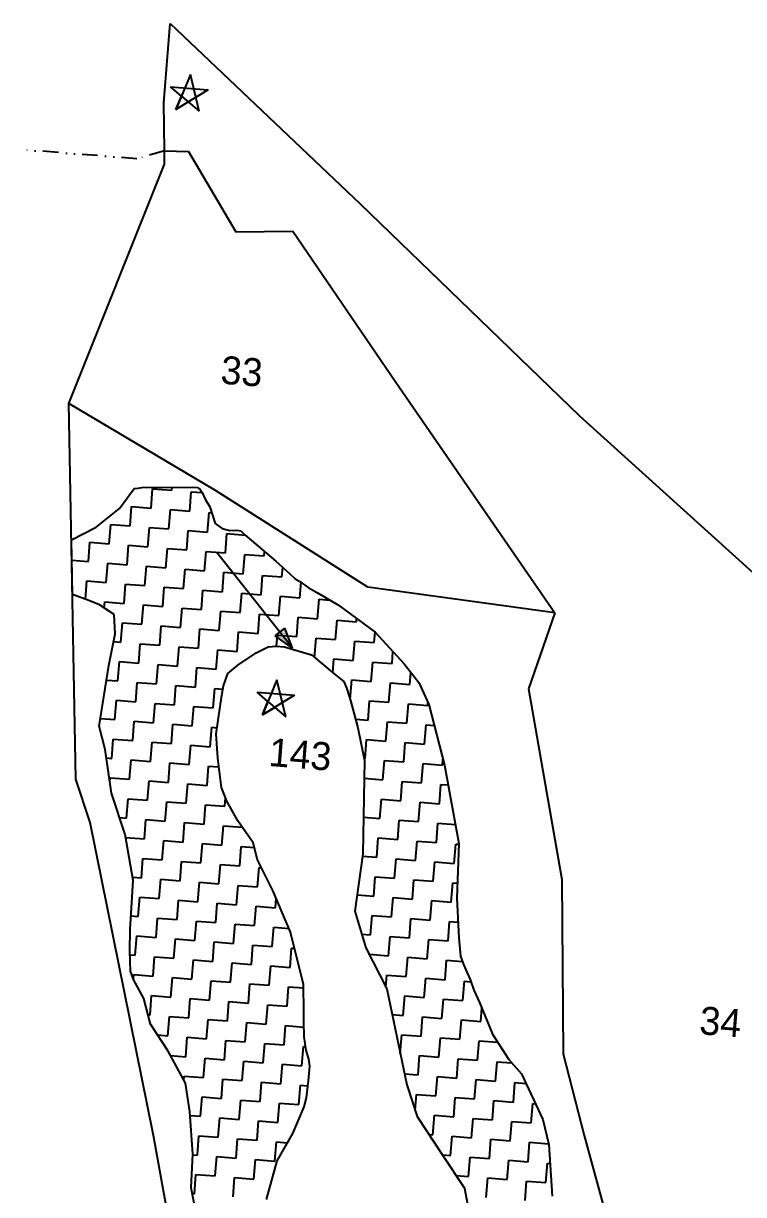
# Model space of a CAD drawing. Header units: metres. Extents: x 292752 to 294952, y 2098977 to 2102453.
# Drawn here: x 294153.1 to 294385.6, y 2102075.6 to 2102453.5 of the extents above; entities that cross this region are included whole.
import ezdxf
from ezdxf.enums import TextEntityAlignment as Align

# ---------------------------------------------------------------- set-up
doc = ezdxf.new("R2010")
doc.units = ezdxf.units.M
doc.linetypes.add('DIVIDE', pattern=[1.25, 0.5, -0.25, 0, -0.25, 0, -0.25])
for name, color, linetype in [('POLY_HATCH', 12, 'Continuous'), ('POLY_PARCEL', 6, 'Continuous'), ('TEXT_MAPIN', 7, 'Continuous'), ('TEXT_PARCEL', 7, 'Continuous'), ('V_BOUND_LINE', 7, 'Continuous'), ('V_DIVIDE_LINE', 7, 'DIVIDE')]:
    doc.layers.add(name, color=color, linetype=linetype)
doc.styles.add('TEXT_MAP', font='', dxfattribs={"height": 2.5})
doc.styles.get('TEXT_MAP').set_extended_font_data('Kruti Dev 050')

msp = doc.modelspace()

# ---------------------------------------------------------------- hatches: boundary and pattern name
h = msp.add_hatch(color=256)
h.paths.add_polyline_path([(294235.97, 2102257.11), (294234.4, 2102255.86), (294240.05, 2102251.97)])
h.paths.add_polyline_path([(294240.05, 2102251.97), (294237.54, 2102258.36), (294235.97, 2102257.11)])

# ---------------------------------------------------------------- linework, layer by layer
for p, q in [((294207.05, 2102436.98), (294202.37, 2102425.72)), ((294209.88, 2102425.13), (294207.05, 2102436.98)), ((294200.62, 2102433.04), (294212.77, 2102432.09)), ((294204.15, 2102430.03), (294200.62, 2102433.04)), ((294212.77, 2102432.09), (294202.37, 2102425.72)), ((294202.37, 2102425.72), (294204.15, 2102430.03)), ((294202.37, 2102425.72), (294206.35, 2102428.15)), ((294204.15, 2102430.03), (294206.35, 2102428.15)), ((294206.35, 2102428.15), (294209.88, 2102425.13)), ((294240.05, 2102251.97), (294215.45, 2102282.93)), ((294234.4, 2102255.86), (294237.54, 2102258.36)), ((294240.05, 2102251.97), (294237.54, 2102258.36)), ((294240.05, 2102251.97), (294234.4, 2102255.86)), ((294234.99, 2102241.66), (294230.32, 2102230.4)), ((294237.83, 2102229.81), (294234.99, 2102241.66)), ((294228.57, 2102237.72), (294240.71, 2102236.77)), ((294232.1, 2102234.71), (294228.57, 2102237.72)), ((294240.71, 2102236.77), (294230.31, 2102230.4)), ((294230.31, 2102230.4), (294232.1, 2102234.71)), ((294230.32, 2102230.4), (294234.29, 2102232.83)), ((294232.1, 2102234.71), (294234.29, 2102232.83)), ((294234.29, 2102232.83), (294237.83, 2102229.81))]:
    msp.add_line(p, q)
at = {"layer": 'POLY_HATCH'}
for p, q in [((294184.15, 2102296.94), (294188.93, 2102303.42)), ((294188.93, 2102303.42), (294190.12, 2102303.56)), ((294190.12, 2102303.56), (294192.04, 2102303.89)), ((294192.04, 2102303.89), (294197.23, 2102303.71)), ((294197.23, 2102303.71), (294207.65, 2102303.84)), ((294207.65, 2102303.84), (294209.3, 2102303.71)), ((294209.3, 2102303.71), (294210.2, 2102303.16)), ((294210.2, 2102303.16), (294210.84, 2102302.17)), ((294210.84, 2102302.17), (294211.85, 2102299.96)), ((294211.85, 2102299.96), (294213.31, 2102297.48)), ((294176.58, 2102290.92), (294184.15, 2102296.94)), ((294213.31, 2102297.48), (294215.01, 2102292.14)), ((294215.01, 2102292.14), (294217.26, 2102290.54)), ((294168.65, 2102286.89), (294176.58, 2102290.92)), ((294217.26, 2102290.54), (294219.81, 2102289.87)), ((294219.81, 2102289.87), (294221.94, 2102289.94)), ((294221.94, 2102289.94), (294223.35, 2102289.83)), ((294223.35, 2102289.83), (294224.67, 2102288.54)), ((294224.67, 2102288.54), (294234.64, 2102279.95)), ((294168.99, 2102269.28), (294168.65, 2102286.89)), ((294234.64, 2102279.95), (294239.07, 2102276.05)), ((294239.07, 2102276.05), (294240.82, 2102274.26)), ((294240.82, 2102274.26), (294242.41, 2102273.42)), ((294242.41, 2102273.42), (294245.1, 2102271.55)), ((294174.27, 2102267.34), (294168.99, 2102269.28)), ((294245.1, 2102271.55), (294248.27, 2102269.65)), ((294248.27, 2102269.65), (294254.83, 2102265.82)), ((294177.66, 2102265.91), (294174.27, 2102267.34)), ((294182.47, 2102262.8), (294177.66, 2102265.91)), ((294254.83, 2102265.82), (294266.68, 2102257.08)), ((294182.76, 2102256.58), (294182.47, 2102262.8)), ((294180.77, 2102246.33), (294182.76, 2102256.58)), ((294266.68, 2102257.08), (294276.05, 2102246.88)), ((294222.38, 2102246.45), (294228.29, 2102250.45)), ((294228.29, 2102250.45), (294230.23, 2102251.42)), ((294230.23, 2102251.42), (294232.17, 2102252.38)), ((294232.17, 2102252.38), (294234.79, 2102252.55)), ((294234.79, 2102252.55), (294237.39, 2102252.34)), ((294237.39, 2102252.34), (294246.13, 2102249.79)), ((294246.13, 2102249.79), (294253.47, 2102243.62)), ((294276.05, 2102246.88), (294280.78, 2102240.83)), ((294177.57, 2102226.72), (294180.77, 2102246.33)), ((294217.75, 2102239.73), (294219.19, 2102243.72)), ((294219.19, 2102243.72), (294222.38, 2102246.45)), ((294253.47, 2102243.62), (294256.63, 2102241.14)), ((294217.15, 2102236.8), (294217.75, 2102239.73)), ((294256.63, 2102241.14), (294257.57, 2102238.83)), ((294280.78, 2102240.83), (294284.01, 2102233.71)), ((294215.42, 2102224.27), (294217.15, 2102236.8)), ((294257.57, 2102238.83), (294258.76, 2102235.01)), ((294258.76, 2102235.01), (294261.05, 2102226.26)), ((294284.01, 2102233.71), (294289.09, 2102214.15)), ((294179.58, 2102219.23), (294177.57, 2102226.72)), ((294215.91, 2102216.41), (294215.42, 2102224.27)), ((294261.05, 2102226.26), (294263.2, 2102215.66)), ((294181.54, 2102205.12), (294179.58, 2102219.23)), ((294217.04, 2102207.01), (294215.91, 2102216.41)), ((294263.2, 2102215.66), (294262.68, 2102185.52)), ((294289.09, 2102214.15), (294293.73, 2102188.95)), ((294185.97, 2102191.85), (294181.54, 2102205.12)), ((294218.83, 2102202.57), (294217.04, 2102207.01)), ((294222.35, 2102196.25), (294218.83, 2102202.57)), ((294227.32, 2102189.07), (294222.35, 2102196.25)), ((294188.58, 2102176.98), (294185.97, 2102191.85)), ((294228.66, 2102183.69), (294227.32, 2102189.07)), ((294293.73, 2102188.95), (294293.04, 2102171.27)), ((294233.66, 2102173.74), (294228.66, 2102183.69)), ((294262.68, 2102185.52), (294260.11, 2102167.1)), ((294187.58, 2102161.21), (294188.58, 2102176.98)), ((294239.41, 2102160.32), (294233.66, 2102173.74)), ((294293.04, 2102171.27), (294293.73, 2102158.52)), ((294260.11, 2102167.1), (294263.65, 2102155.27)), ((294187.49, 2102154.12), (294187.58, 2102161.21)), ((294243.61, 2102143.39), (294239.41, 2102160.32)), ((294293.73, 2102158.52), (294294.21, 2102152.57)), ((294187.7, 2102147.72), (294187.49, 2102154.12)), ((294263.65, 2102155.27), (294270.44, 2102142.06)), ((294294.21, 2102152.57), (294295.18, 2102149.89)), ((294295.18, 2102149.89), (294296.39, 2102147.19)), ((294188.67, 2102145.04), (294187.7, 2102147.72)), ((294191.97, 2102138.87), (294188.67, 2102145.04)), ((294296.39, 2102147.19), (294297.4, 2102144.98)), ((294297.4, 2102144.98), (294298.55, 2102141.58)), ((294243.67, 2102134.59), (294243.61, 2102143.39)), ((294270.44, 2102142.06), (294276.93, 2102111)), ((294298.55, 2102141.58), (294300.37, 2102137.65)), ((294194.16, 2102130.65), (294191.97, 2102138.87)), ((294300.37, 2102137.65), (294304.53, 2102127.39)), ((294243.67, 2102131.32), (294243.67, 2102134.59)), ((294199.86, 2102121.92), (294194.16, 2102130.65)), ((294243.79, 2102126.53), (294243.67, 2102131.32)), ((294244.46, 2102122.2), (294243.79, 2102126.53)), ((294304.53, 2102127.39), (294309.8, 2102119.17)), ((294205.43, 2102111.55), (294199.86, 2102121.92)), ((294245.24, 2102119.37), (294244.46, 2102122.2)), ((294245.56, 2102117.08), (294245.24, 2102119.37)), ((294309.8, 2102119.17), (294313.93, 2102114.59)), ((294245.19, 2102112.34), (294245.56, 2102117.08)), ((294313.93, 2102114.59), (294320.82, 2102099.85)), ((294206.84, 2102102.45), (294205.43, 2102111.55)), ((294244.51, 2102106.86), (294245.19, 2102112.34)), ((294276.93, 2102111), (294280.27, 2102100.87)), ((294243.77, 2102103.9), (294244.51, 2102106.86)), ((294240.08, 2102095.39), (294243.77, 2102103.9)), ((294207.88, 2102088.65), (294206.84, 2102102.45)), ((294280.27, 2102100.87), (294288.59, 2102088.29)), ((294320.82, 2102099.85), (294322.79, 2102091.77)), ((294235.1, 2102086.48), (294240.08, 2102095.39)), ((294322.79, 2102091.77), (294323.84, 2102075.13)), ((294207.31, 2102077.87), (294207.88, 2102088.65)), ((294288.59, 2102088.29), (294295.58, 2102077.68)), ((294231.61, 2102074.04), (294235.1, 2102086.48)), ((294208.97, 2102068.99), (294207.31, 2102077.87)), ((294295.58, 2102077.68), (294297.67, 2102066.33))]:
    msp.add_line(p, q, dxfattribs=at)
at = {"layer": 'POLY_HATCH', "linetype": 'Continuous'}
for p, q in [((294194.34, 2102297.12), (294194.84, 2102303.37)), ((294194.84, 2102303.37), (294201.09, 2102302.88)), ((294201.09, 2102302.88), (294201.16, 2102303.76)), ((294206.84, 2102296.13), (294207.34, 2102302.38)), ((294207.34, 2102302.38), (294210.87, 2102302.1)), ((294187.6, 2102291.36), (294188.09, 2102297.61)), ((294188.09, 2102297.61), (294194.34, 2102297.12)), ((294200.1, 2102290.37), (294200.59, 2102296.62)), ((294200.59, 2102296.62), (294206.84, 2102296.13)), ((294212.6, 2102289.39), (294213.09, 2102295.64)), ((294213.09, 2102295.64), (294213.92, 2102295.57)), ((294180.86, 2102285.6), (294181.35, 2102291.85)), ((294181.35, 2102291.85), (294187.6, 2102291.36)), ((294193.36, 2102284.62), (294193.85, 2102290.87)), ((294193.85, 2102290.87), (294200.1, 2102290.37)), ((294205.86, 2102283.63), (294206.35, 2102289.88)), ((294206.35, 2102289.88), (294212.6, 2102289.39)), ((294218.36, 2102282.64), (294218.85, 2102288.89)), ((294218.85, 2102288.89), (294224.8, 2102288.42)), ((294174.11, 2102279.85), (294174.61, 2102286.1)), ((294174.61, 2102286.1), (294180.86, 2102285.6)), ((294186.61, 2102278.86), (294187.11, 2102285.11)), ((294187.11, 2102285.11), (294193.36, 2102284.62)), ((294199.11, 2102277.87), (294199.61, 2102284.12)), ((294199.61, 2102284.12), (294205.86, 2102283.63)), ((294211.61, 2102276.89), (294212.11, 2102283.14)), ((294212.11, 2102283.14), (294218.36, 2102282.64)), ((294224.11, 2102275.9), (294224.61, 2102282.15)), ((294224.61, 2102282.15), (294230.86, 2102281.66)), ((294230.86, 2102281.66), (294230.97, 2102283.11)), ((294168.78, 2102280.27), (294174.11, 2102279.85)), ((294179.87, 2102273.1), (294180.36, 2102279.35)), ((294180.36, 2102279.35), (294186.61, 2102278.86)), ((294192.37, 2102272.12), (294192.86, 2102278.37)), ((294192.86, 2102278.37), (294199.11, 2102277.87)), ((294204.87, 2102271.13), (294205.36, 2102277.38)), ((294205.36, 2102277.38), (294211.61, 2102276.89)), ((294236.62, 2102274.91), (294236.86, 2102277.99)), ((294173.16, 2102267.75), (294173.62, 2102273.6)), ((294173.62, 2102273.6), (294179.87, 2102273.1)), ((294217.37, 2102270.14), (294217.86, 2102276.39)), ((294217.86, 2102276.39), (294224.11, 2102275.9)), ((294229.87, 2102269.16), (294230.37, 2102275.41)), ((294230.37, 2102275.41), (294236.62, 2102274.91)), ((294242.37, 2102268.17), (294242.77, 2102273.17)), ((294185.63, 2102266.36), (294186.12, 2102272.61)), ((294186.12, 2102272.61), (294192.37, 2102272.12)), ((294198.13, 2102265.37), (294198.62, 2102271.62)), ((294198.62, 2102271.62), (294204.87, 2102271.13)), ((294210.63, 2102264.39), (294211.12, 2102270.64)), ((294211.12, 2102270.64), (294217.37, 2102270.14)), ((294223.13, 2102263.4), (294223.62, 2102269.65)), ((294223.62, 2102269.65), (294229.87, 2102269.16)), ((294179.22, 2102264.9), (294179.38, 2102266.85)), ((294179.38, 2102266.85), (294185.63, 2102266.36)), ((294191.38, 2102259.62), (294191.88, 2102265.87)), ((294191.88, 2102265.87), (294198.13, 2102265.37)), ((294235.63, 2102262.41), (294236.12, 2102268.66)), ((294236.12, 2102268.66), (294242.37, 2102268.17)), ((294248.13, 2102261.43), (294248.62, 2102267.68)), ((294248.62, 2102267.68), (294252.11, 2102267.4)), ((294203.88, 2102258.63), (294204.38, 2102264.88)), ((294204.38, 2102264.88), (294210.63, 2102264.39)), ((294216.38, 2102257.64), (294216.88, 2102263.89)), ((294216.88, 2102263.89), (294223.13, 2102263.4)), ((294228.89, 2102256.66), (294229.38, 2102262.91)), ((294229.38, 2102262.91), (294235.63, 2102262.41)), ((294241.39, 2102255.67), (294241.88, 2102261.92)), ((294241.88, 2102261.92), (294248.13, 2102261.43)), ((294184.64, 2102253.86), (294185.13, 2102260.11)), ((294185.13, 2102260.11), (294191.38, 2102259.62)), ((294197.14, 2102252.87), (294197.63, 2102259.12)), ((294197.63, 2102259.12), (294203.88, 2102258.63)), ((294209.64, 2102251.89), (294210.13, 2102258.14)), ((294210.13, 2102258.14), (294216.38, 2102257.64)), ((294253.89, 2102254.68), (294254.38, 2102260.93)), ((294254.38, 2102260.93), (294260.63, 2102260.44)), ((294260.63, 2102260.44), (294260.71, 2102261.48)), ((294182.27, 2102254.05), (294184.64, 2102253.86)), ((294222.14, 2102250.9), (294222.63, 2102257.15)), ((294222.63, 2102257.15), (294228.89, 2102256.66)), ((294234.85, 2102252.54), (294235.14, 2102256.16)), ((294235.14, 2102256.16), (294241.39, 2102255.67)), ((294247.14, 2102248.94), (294247.64, 2102255.18)), ((294247.64, 2102255.18), (294253.89, 2102254.68)), ((294259.64, 2102247.94), (294260.14, 2102254.19)), ((294260.14, 2102254.19), (294266.39, 2102253.7)), ((294266.39, 2102253.7), (294266.66, 2102257.1)), ((294190.4, 2102247.12), (294190.89, 2102253.37)), ((294190.89, 2102253.37), (294197.14, 2102252.87)), ((294202.9, 2102246.13), (294203.39, 2102252.38)), ((294203.39, 2102252.38), (294209.64, 2102251.89)), ((294215.4, 2102245.14), (294215.89, 2102251.39)), ((294215.89, 2102251.39), (294222.14, 2102250.9)), ((294272.14, 2102246.95), (294272.45, 2102250.8)), ((294183.65, 2102241.36), (294184.15, 2102247.61)), ((294184.15, 2102247.61), (294190.4, 2102247.12)), ((294196.15, 2102240.37), (294196.65, 2102246.62)), ((294196.65, 2102246.62), (294202.9, 2102246.13)), ((294253.04, 2102243.98), (294253.39, 2102248.43)), ((294253.39, 2102248.43), (294259.64, 2102247.94)), ((294265.4, 2102241.2), (294265.89, 2102247.45)), ((294265.89, 2102247.45), (294272.14, 2102246.95)), ((294208.65, 2102239.38), (294209.15, 2102245.64)), ((294209.15, 2102245.64), (294215.4, 2102245.14)), ((294277.9, 2102240.21), (294278.21, 2102244.12)), ((294180.01, 2102241.65), (294183.65, 2102241.36)), ((294189.41, 2102234.61), (294189.9, 2102240.86)), ((294189.9, 2102240.86), (294196.15, 2102240.37)), ((294201.91, 2102233.63), (294202.4, 2102239.88)), ((294202.4, 2102239.88), (294208.65, 2102239.38)), ((294258.66, 2102235.44), (294259.15, 2102241.69)), ((294259.15, 2102241.69), (294265.4, 2102241.2)), ((294271.16, 2102234.45), (294271.65, 2102240.7)), ((294271.65, 2102240.7), (294277.9, 2102240.21)), ((294214.41, 2102232.64), (294214.9, 2102238.89)), ((294214.9, 2102238.89), (294217.54, 2102238.68)), ((294258.62, 2102235.44), (294258.66, 2102235.44)), ((294182.67, 2102228.86), (294183.16, 2102235.11)), ((294183.16, 2102235.11), (294189.41, 2102234.61)), ((294195.17, 2102227.87), (294195.66, 2102234.12)), ((294195.66, 2102234.12), (294201.91, 2102233.63)), ((294207.67, 2102226.88), (294208.16, 2102233.13)), ((294208.16, 2102233.13), (294214.41, 2102232.64)), ((294264.41, 2102228.7), (294264.91, 2102234.95)), ((294264.91, 2102234.95), (294271.16, 2102234.45)), ((294276.92, 2102227.71), (294277.41, 2102233.96)), ((294277.41, 2102233.96), (294283.66, 2102233.47)), ((294283.66, 2102233.47), (294283.73, 2102234.33)), ((294177.98, 2102229.23), (294182.67, 2102228.86)), ((294188.42, 2102222.11), (294188.92, 2102228.36)), ((294188.92, 2102228.36), (294195.17, 2102227.87)), ((294260.33, 2102229.02), (294264.41, 2102228.7)), ((294270.17, 2102221.95), (294270.66, 2102228.2)), ((294270.66, 2102228.2), (294276.92, 2102227.71)), ((294200.92, 2102221.13), (294201.42, 2102227.38)), ((294201.42, 2102227.38), (294207.67, 2102226.88)), ((294213.42, 2102220.14), (294213.92, 2102226.39)), ((294213.92, 2102226.39), (294215.69, 2102226.25)), ((294282.67, 2102220.96), (294283.17, 2102227.22)), ((294283.17, 2102227.22), (294285.75, 2102227.01)), ((294181.68, 2102216.36), (294182.17, 2102222.61)), ((294182.17, 2102222.61), (294188.42, 2102222.11)), ((294194.18, 2102215.37), (294194.67, 2102221.62)), ((294194.67, 2102221.62), (294200.92, 2102221.13)), ((294206.68, 2102214.38), (294207.17, 2102220.63)), ((294207.17, 2102220.63), (294213.42, 2102220.14)), ((294263.43, 2102216.19), (294263.92, 2102222.44)), ((294263.92, 2102222.44), (294270.17, 2102221.95)), ((294275.93, 2102215.21), (294276.42, 2102221.46)), ((294276.42, 2102221.46), (294282.67, 2102220.96)), ((294179.96, 2102216.49), (294181.68, 2102216.36)), ((294187.44, 2102209.61), (294187.93, 2102215.86)), ((294187.93, 2102215.86), (294194.18, 2102215.37)), ((294199.94, 2102208.63), (294200.43, 2102214.88)), ((294200.43, 2102214.88), (294206.68, 2102214.38)), ((294212.44, 2102207.64), (294212.93, 2102213.89)), ((294212.93, 2102213.89), (294216.25, 2102213.63)), ((294263.08, 2102216.22), (294263.43, 2102216.19)), ((294269.19, 2102209.45), (294269.68, 2102215.7)), ((294269.68, 2102215.7), (294275.93, 2102215.21)), ((294281.69, 2102208.46), (294282.18, 2102214.71)), ((294282.18, 2102214.71), (294288.43, 2102214.22)), ((294288.43, 2102214.22), (294288.58, 2102216.11)), ((294181.06, 2102208.55), (294181.19, 2102210.11)), ((294181.19, 2102210.11), (294187.44, 2102209.61)), ((294193.19, 2102202.87), (294193.69, 2102209.12)), ((294193.69, 2102209.12), (294199.94, 2102208.63)), ((294263.1, 2102209.93), (294269.19, 2102209.45)), ((294274.94, 2102202.71), (294275.44, 2102208.96)), ((294275.44, 2102208.96), (294281.69, 2102208.46)), ((294205.69, 2102201.88), (294206.19, 2102208.13)), ((294206.19, 2102208.13), (294212.44, 2102207.64)), ((294287.44, 2102201.72), (294287.94, 2102207.97)), ((294287.94, 2102207.97), (294290.26, 2102207.79)), ((294186.45, 2102197.11), (294186.94, 2102203.36)), ((294186.94, 2102203.36), (294193.19, 2102202.87)), ((294198.95, 2102196.13), (294199.44, 2102202.38)), ((294199.44, 2102202.38), (294205.69, 2102201.88)), ((294211.45, 2102195.14), (294211.95, 2102201.39)), ((294211.95, 2102201.39), (294218.2, 2102200.9)), ((294218.2, 2102200.9), (294218.41, 2102203.6)), ((294268.2, 2102196.95), (294268.69, 2102203.2)), ((294268.69, 2102203.2), (294274.94, 2102202.71)), ((294280.7, 2102195.96), (294281.19, 2102202.21)), ((294281.19, 2102202.21), (294287.44, 2102201.72)), ((294262.88, 2102197.37), (294268.2, 2102196.95)), ((294184.15, 2102197.29), (294186.45, 2102197.11)), ((294192.21, 2102190.37), (294192.7, 2102196.62)), ((294192.7, 2102196.62), (294198.95, 2102196.13)), ((294204.71, 2102189.38), (294205.2, 2102195.63)), ((294205.2, 2102195.63), (294211.45, 2102195.14)), ((294217.21, 2102188.4), (294217.7, 2102194.65)), ((294217.7, 2102194.65), (294223.8, 2102194.16)), ((294273.96, 2102190.21), (294274.45, 2102196.46)), ((294274.45, 2102196.46), (294280.7, 2102195.96)), ((294286.46, 2102189.22), (294286.95, 2102195.47)), ((294286.95, 2102195.47), (294292.61, 2102195.02)), ((294186.15, 2102190.85), (294192.21, 2102190.37)), ((294197.96, 2102183.62), (294198.46, 2102189.88)), ((294198.46, 2102189.88), (294204.71, 2102189.38)), ((294267.21, 2102184.45), (294267.71, 2102190.7)), ((294267.71, 2102190.7), (294273.96, 2102190.21)), ((294210.47, 2102182.64), (294210.96, 2102188.89)), ((294210.96, 2102188.89), (294217.21, 2102188.4)), ((294222.97, 2102181.65), (294223.46, 2102187.9)), ((294223.46, 2102187.9), (294227.7, 2102187.57)), ((294279.71, 2102183.46), (294280.21, 2102189.71)), ((294280.21, 2102189.71), (294286.46, 2102189.22)), ((294292.21, 2102182.48), (294292.71, 2102188.73)), ((294292.71, 2102188.73), (294293.71, 2102188.65)), ((294191.22, 2102177.87), (294191.71, 2102184.12)), ((294191.71, 2102184.12), (294197.96, 2102183.62)), ((294203.72, 2102176.88), (294204.21, 2102183.13)), ((294204.21, 2102183.13), (294210.47, 2102182.64)), ((294262.58, 2102184.81), (294267.21, 2102184.45)), ((294272.97, 2102177.71), (294273.46, 2102183.96)), ((294273.46, 2102183.96), (294279.71, 2102183.46)), ((294285.47, 2102176.72), (294285.96, 2102182.97)), ((294285.96, 2102182.97), (294292.21, 2102182.48)), ((294216.22, 2102175.89), (294216.72, 2102182.14)), ((294216.72, 2102182.14), (294222.97, 2102181.65)), ((294228.72, 2102174.91), (294229.22, 2102181.16)), ((294229.22, 2102181.16), (294229.96, 2102181.1)), ((294188.39, 2102178.09), (294191.22, 2102177.87)), ((294196.98, 2102171.12), (294197.47, 2102177.37)), ((294197.47, 2102177.37), (294203.72, 2102176.88)), ((294209.48, 2102170.14), (294209.97, 2102176.39)), ((294209.97, 2102176.39), (294216.22, 2102175.89)), ((294221.98, 2102169.15), (294222.47, 2102175.4)), ((294222.47, 2102175.4), (294228.72, 2102174.91)), ((294266.23, 2102171.95), (294266.72, 2102178.2)), ((294266.72, 2102178.2), (294272.97, 2102177.71)), ((294278.73, 2102170.96), (294279.22, 2102177.21)), ((294279.22, 2102177.21), (294285.47, 2102176.72)), ((294291.23, 2102169.98), (294291.72, 2102176.23)), ((294291.72, 2102176.23), (294293.23, 2102176.11)), ((294190.23, 2102165.37), (294190.73, 2102171.62)), ((294190.73, 2102171.62), (294196.98, 2102171.12)), ((294234.48, 2102168.16), (294234.72, 2102171.26)), ((294260.85, 2102172.37), (294266.23, 2102171.95)), ((294271.98, 2102165.2), (294272.48, 2102171.46)), ((294272.48, 2102171.46), (294278.73, 2102170.96)), ((294202.74, 2102164.38), (294203.23, 2102170.63)), ((294203.23, 2102170.63), (294209.48, 2102170.14)), ((294215.24, 2102163.39), (294215.73, 2102169.64)), ((294215.73, 2102169.64), (294221.98, 2102169.15)), ((294227.74, 2102162.41), (294228.23, 2102168.66)), ((294228.23, 2102168.66), (294234.48, 2102168.16)), ((294284.48, 2102164.22), (294284.98, 2102170.47)), ((294284.98, 2102170.47), (294291.23, 2102169.98)), ((294187.85, 2102165.55), (294190.23, 2102165.37)), ((294195.99, 2102158.62), (294196.48, 2102164.87)), ((294196.48, 2102164.87), (294202.74, 2102164.38)), ((294208.49, 2102157.64), (294208.99, 2102163.89)), ((294208.99, 2102163.89), (294215.24, 2102163.39)), ((294265.24, 2102159.45), (294265.73, 2102165.7)), ((294265.73, 2102165.7), (294271.98, 2102165.2)), ((294277.74, 2102158.46), (294278.23, 2102164.71)), ((294278.23, 2102164.71), (294284.48, 2102164.22)), ((294290.24, 2102157.47), (294290.73, 2102163.72)), ((294290.73, 2102163.72), (294293.46, 2102163.51)), ((294220.99, 2102156.65), (294221.49, 2102162.9)), ((294221.49, 2102162.9), (294227.74, 2102162.41)), ((294233.49, 2102155.66), (294233.99, 2102161.91)), ((294233.99, 2102161.91), (294238.9, 2102161.53)), ((294262.33, 2102159.68), (294265.24, 2102159.45)), ((294189.25, 2102152.87), (294189.74, 2102159.12)), ((294189.74, 2102159.12), (294195.99, 2102158.62)), ((294201.75, 2102151.88), (294202.24, 2102158.13)), ((294202.24, 2102158.13), (294208.49, 2102157.64)), ((294214.25, 2102150.89), (294214.74, 2102157.14)), ((294214.74, 2102157.14), (294220.99, 2102156.65)), ((294226.75, 2102149.91), (294227.24, 2102156.16)), ((294227.24, 2102156.16), (294233.49, 2102155.66)), ((294271, 2102152.7), (294271.49, 2102158.95)), ((294271.49, 2102158.95), (294277.74, 2102158.46)), ((294283.5, 2102151.72), (294283.99, 2102157.97)), ((294283.99, 2102157.97), (294290.24, 2102157.47)), ((294187.53, 2102153), (294189.25, 2102152.87)), ((294195, 2102146.12), (294195.5, 2102152.37)), ((294195.5, 2102152.37), (294201.75, 2102151.88)), ((294239.25, 2102148.92), (294239.74, 2102155.17)), ((294239.74, 2102155.17), (294240.71, 2102155.09)), ((294264.74, 2102153.14), (294264.75, 2102153.2)), ((294264.75, 2102153.2), (294271, 2102152.7)), ((294276.75, 2102145.96), (294277.25, 2102152.21)), ((294277.25, 2102152.21), (294283.5, 2102151.72)), ((294207.51, 2102145.14), (294208, 2102151.39)), ((294208, 2102151.39), (294214.25, 2102150.89)), ((294220.01, 2102144.15), (294220.5, 2102150.4)), ((294220.5, 2102150.4), (294226.75, 2102149.91)), ((294232.51, 2102143.16), (294233, 2102149.41)), ((294233, 2102149.41), (294239.25, 2102148.92)), ((294289.25, 2102144.97), (294289.75, 2102151.22)), ((294289.75, 2102151.22), (294294.84, 2102150.82)), ((294188.64, 2102145.12), (294188.75, 2102146.62)), ((294188.75, 2102146.62), (294195, 2102146.12)), ((294200.76, 2102139.38), (294201.26, 2102145.63)), ((294201.26, 2102145.63), (294207.51, 2102145.14)), ((294213.26, 2102138.39), (294213.76, 2102144.64)), ((294213.76, 2102144.64), (294220.01, 2102144.15)), ((294270.19, 2102142.54), (294270.5, 2102146.45)), ((294270.5, 2102146.45), (294276.75, 2102145.96)), ((294282.51, 2102139.22), (294283, 2102145.47)), ((294283, 2102145.47), (294289.25, 2102144.97)), ((294295.01, 2102138.23), (294295.5, 2102144.48)), ((294295.5, 2102144.48), (294297.63, 2102144.31)), ((294225.76, 2102137.41), (294226.26, 2102143.66)), ((294226.26, 2102143.66), (294232.51, 2102143.16)), ((294238.26, 2102136.42), (294238.76, 2102142.67)), ((294238.76, 2102142.67), (294243.62, 2102142.29)), ((294194.02, 2102133.62), (294194.51, 2102139.87)), ((294194.51, 2102139.87), (294200.76, 2102139.38)), ((294206.52, 2102132.64), (294207.01, 2102138.89)), ((294207.01, 2102138.89), (294213.26, 2102138.39)), ((294219.02, 2102131.65), (294219.51, 2102137.9)), ((294219.51, 2102137.9), (294225.76, 2102137.41)), ((294231.52, 2102130.66), (294232.01, 2102136.91)), ((294232.01, 2102136.91), (294238.26, 2102136.42)), ((294275.77, 2102133.46), (294276.26, 2102139.71)), ((294276.26, 2102139.71), (294282.51, 2102139.22)), ((294288.27, 2102132.47), (294288.76, 2102138.72)), ((294288.76, 2102138.72), (294295.01, 2102138.23)), ((294193.35, 2102133.67), (294194.02, 2102133.62)), ((294272.18, 2102133.74), (294275.77, 2102133.46)), ((294300.77, 2102131.49), (294301.11, 2102135.83)), ((294199.78, 2102126.88), (294200.27, 2102133.13)), ((294200.27, 2102133.13), (294206.52, 2102132.64)), ((294212.28, 2102125.89), (294212.77, 2102132.14)), ((294212.77, 2102132.14), (294219.02, 2102131.65)), ((294224.78, 2102124.91), (294225.27, 2102131.16)), ((294225.27, 2102131.16), (294231.52, 2102130.66)), ((294237.28, 2102123.92), (294237.77, 2102130.17)), ((294237.77, 2102130.17), (294243.71, 2102129.7)), ((294281.52, 2102126.72), (294282.02, 2102132.97)), ((294282.02, 2102132.97), (294288.27, 2102132.47)), ((294294.02, 2102125.73), (294294.52, 2102131.98)), ((294294.52, 2102131.98), (294300.77, 2102131.49)), ((294196.45, 2102127.14), (294199.78, 2102126.88)), ((294205.53, 2102120.13), (294206.03, 2102126.38)), ((294206.03, 2102126.38), (294212.28, 2102125.89)), ((294274.8, 2102121.2), (294275.27, 2102127.21)), ((294275.27, 2102127.21), (294281.52, 2102126.72)), ((294287.28, 2102119.97), (294287.77, 2102126.22)), ((294287.77, 2102126.22), (294294.02, 2102125.73)), ((294218.03, 2102119.15), (294218.53, 2102125.4)), ((294218.53, 2102125.4), (294224.78, 2102124.91)), ((294230.53, 2102118.16), (294231.03, 2102124.41)), ((294231.03, 2102124.41), (294237.28, 2102123.92)), ((294243.03, 2102117.17), (294243.53, 2102123.43)), ((294243.53, 2102123.43), (294244.28, 2102123.37)), ((294299.78, 2102118.99), (294300.27, 2102125.24)), ((294300.27, 2102125.24), (294306.21, 2102124.77)), ((294200.61, 2102120.52), (294205.53, 2102120.13)), ((294211.29, 2102113.39), (294211.78, 2102119.64)), ((294211.78, 2102119.64), (294218.03, 2102119.15)), ((294223.79, 2102112.4), (294224.28, 2102118.65)), ((294224.28, 2102118.65), (294230.53, 2102118.16)), ((294280.54, 2102114.22), (294281.03, 2102120.47)), ((294281.03, 2102120.47), (294287.28, 2102119.97)), ((294293.04, 2102113.23), (294293.53, 2102119.48)), ((294293.53, 2102119.48), (294299.78, 2102118.99)), ((294305.54, 2102112.24), (294306.03, 2102118.49)), ((294306.03, 2102118.49), (294310.74, 2102118.12)), ((294236.29, 2102111.42), (294236.78, 2102117.67)), ((294236.78, 2102117.67), (294243.03, 2102117.17)), ((294276.19, 2102114.56), (294280.54, 2102114.22)), ((294204.93, 2102112.48), (294205.04, 2102113.88)), ((294205.04, 2102113.88), (294211.29, 2102113.39)), ((294217.05, 2102106.65), (294217.54, 2102112.9)), ((294217.54, 2102112.9), (294223.79, 2102112.4)), ((294229.55, 2102105.66), (294230.04, 2102111.91)), ((294230.04, 2102111.91), (294236.29, 2102111.42)), ((294242.05, 2102104.67), (294242.54, 2102110.92)), ((294242.54, 2102110.92), (294244.99, 2102110.73)), ((294286.29, 2102107.47), (294286.79, 2102113.72)), ((294286.79, 2102113.72), (294293.04, 2102113.23)), ((294298.79, 2102106.49), (294299.29, 2102112.74)), ((294299.29, 2102112.74), (294305.54, 2102112.24)), ((294311.3, 2102105.5), (294311.79, 2102111.75)), ((294311.79, 2102111.75), (294315.39, 2102111.46)), ((294210.3, 2102100.89), (294210.8, 2102107.14)), ((294210.8, 2102107.14), (294217.05, 2102106.65)), ((294279.63, 2102102.78), (294280.04, 2102107.96)), ((294280.04, 2102107.96), (294286.29, 2102107.47)), ((294292.05, 2102100.73), (294292.54, 2102106.98)), ((294292.54, 2102106.98), (294298.79, 2102106.49)), ((294222.8, 2102099.9), (294223.3, 2102106.15)), ((294223.3, 2102106.15), (294229.55, 2102105.66)), ((294235.3, 2102098.92), (294235.8, 2102105.17)), ((294235.8, 2102105.17), (294242.05, 2102104.67)), ((294304.55, 2102099.74), (294305.05, 2102105.99)), ((294305.05, 2102105.99), (294311.3, 2102105.5)), ((294317.05, 2102098.75), (294317.55, 2102105.01)), ((294317.55, 2102105.01), (294318.44, 2102104.93)), ((294206.94, 2102101.16), (294210.3, 2102100.89)), ((294216.06, 2102094.15), (294216.55, 2102100.4)), ((294216.55, 2102100.4), (294222.8, 2102099.9)), ((294228.56, 2102093.16), (294229.05, 2102099.41)), ((294229.05, 2102099.41), (294235.3, 2102098.92)), ((294285.31, 2102094.97), (294285.8, 2102101.22)), ((294285.8, 2102101.22), (294292.05, 2102100.73)), ((294297.81, 2102093.98), (294298.3, 2102100.23)), ((294298.3, 2102100.23), (294304.55, 2102099.74)), ((294310.31, 2102093), (294310.8, 2102099.25)), ((294310.8, 2102099.25), (294317.05, 2102098.75)), ((294209.32, 2102088.39), (294209.81, 2102094.64)), ((294209.81, 2102094.64), (294216.06, 2102094.15)), ((294221.82, 2102087.4), (294222.31, 2102093.65)), ((294222.31, 2102093.65), (294228.56, 2102093.16)), ((294234.32, 2102086.42), (294234.81, 2102092.67)), ((294234.81, 2102092.67), (294238.4, 2102092.38)), ((294284.11, 2102095.07), (294285.31, 2102094.97)), ((294291.06, 2102088.23), (294291.56, 2102094.48)), ((294291.56, 2102094.48), (294297.81, 2102093.98)), ((294303.57, 2102087.24), (294304.06, 2102093.49)), ((294304.06, 2102093.49), (294310.31, 2102093)), ((294316.07, 2102086.25), (294316.56, 2102092.5)), ((294316.56, 2102092.5), (294322.73, 2102092.02)), ((294207.88, 2102088.5), (294209.32, 2102088.39)), ((294215.07, 2102081.65), (294215.57, 2102087.9)), ((294215.57, 2102087.9), (294221.82, 2102087.4)), ((294288.5, 2102088.43), (294291.06, 2102088.23)), ((294227.57, 2102080.66), (294228.07, 2102086.91)), ((294228.07, 2102086.91), (294234.32, 2102086.42)), ((294296.82, 2102081.48), (294297.32, 2102087.73)), ((294297.32, 2102087.73), (294303.57, 2102087.24)), ((294309.32, 2102080.5), (294309.82, 2102086.75)), ((294309.82, 2102086.75), (294316.07, 2102086.25)), ((294321.82, 2102079.51), (294322.32, 2102085.76)), ((294322.32, 2102085.76), (294323.17, 2102085.69)), ((294208.33, 2102075.89), (294208.82, 2102082.14)), ((294208.82, 2102082.14), (294215.07, 2102081.65)), ((294220.83, 2102074.9), (294221.32, 2102081.15)), ((294221.32, 2102081.15), (294227.57, 2102080.66)), ((294292.87, 2102081.8), (294296.82, 2102081.48)), ((294302.58, 2102074.74), (294303.07, 2102080.99)), ((294303.07, 2102080.99), (294309.32, 2102080.5)), ((294315.08, 2102073.75), (294315.57, 2102080)), ((294315.57, 2102080), (294321.82, 2102079.51)), ((294207.67, 2102075.94), (294208.33, 2102075.89))]:
    msp.add_line(p, q, dxfattribs=at)
at = {"layer": 'POLY_PARCEL'}
for p, q in [((294198.65, 2102412.34), (294206.48, 2102412.2)), ((294206.48, 2102412.2), (294221.7, 2102386.23)), ((294221.7, 2102386.23), (294240.17, 2102386.5)), ((294240.17, 2102386.5), (294273.4, 2102337.77)), ((294273.4, 2102337.77), (294324.67, 2102263.3)), ((294215.11, 2102302.78), (294167.81, 2102330.84)), ((294264.28, 2102271.64), (294215.11, 2102302.78)), ((294324.67, 2102263.3), (294264.28, 2102271.64)), ((294324.67, 2102263.3), (294316.24, 2102238.79)), ((294316.24, 2102238.79), (294326.97, 2102177.26)), ((294326.97, 2102177.26), (294327.41, 2102121.09)), ((294327.41, 2102121.09), (294334.16, 2102094.72)), ((294334.16, 2102094.72), (294351.54, 2102031.04))]:
    msp.add_line(p, q, dxfattribs=at)
at = {"layer": 'V_BOUND_LINE'}
for p, q in [((294198.46, 2102427.84), (294200.49, 2102453.48)), ((294200.49, 2102453.48), (294261.86, 2102395.24)), ((294198.65, 2102412.34), (294198.46, 2102427.84)), ((294198.7, 2102408.11), (294198.65, 2102412.34)), ((294167.81, 2102330.84), (294198.7, 2102408.11)), ((294261.86, 2102395.24), (294332.64, 2102326.87)), ((294170.12, 2102209.71), (294167.81, 2102330.84)), ((294332.64, 2102326.87), (294390.88, 2102274.25)), ((294174.75, 2102195.73), (294170.12, 2102209.71)), ((294195.11, 2102094.67), (294174.75, 2102195.73)), ((294207.86, 2102024.51), (294195.11, 2102094.67))]:
    msp.add_line(p, q, dxfattribs=at)
at = {"layer": 'V_DIVIDE_LINE', "ltscale": 10}
for p, q in [((294189.76, 2102409.82), (294153.15, 2102412.71)), ((294198.65, 2102412.34), (294189.76, 2102409.82))]:
    msp.add_line(p, q, dxfattribs=at)

# ---------------------------------------------------------------- texts
at = {"layer": 'TEXT_MAPIN', "style": 'TEXT_MAP'}
msp.add_text('143', height=9.029, rotation=355.4876, dxfattribs=at).set_placement((294232.13, 2102213.95))
at = {"layer": 'TEXT_PARCEL', "style": 'TEXT_MAP'}
for s, p in [('33', (294223.64, 2102341.26)), ('34', (294378.18, 2102131.39))]:
    msp.add_text(s, height=9.029, rotation=355.4876, dxfattribs=at).set_placement(p, align=Align.MIDDLE)

doc.saveas('drawing.dxf')
